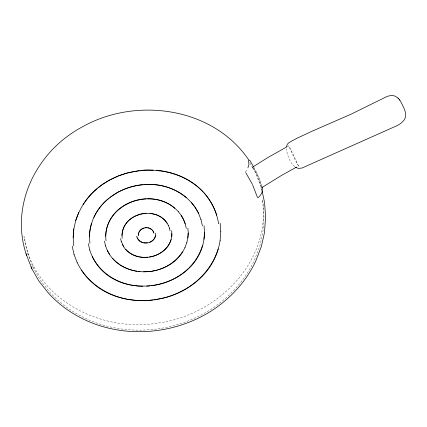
<?xml version="1.0" encoding="UTF-8"?>
<svg xmlns="http://www.w3.org/2000/svg" width="427" height="427" viewBox="0 0 427 427"><rect width="100%" height="100%" fill="white"/><g stroke="black" fill="none" stroke-linecap="round" stroke-linejoin="round"><path stroke-width="0.32" stroke-dasharray="2.13 1.6" d="M261.575 191.269L261.479 188.964M287.115 146.733L288.753 145.885L294.699 158.983L298.516 166.071L296.37 167.181M298.516 166.071L292.57 152.973L288.753 145.885M245.429 172.017L247.377 168.959M294.726 166.792C289.639 162.351 287.414 155.225 286.213 148.729M253.889 168.622C257.55 174.221 260.305 180.568 261.42 187.191M253.622 167.021L257.177 173.314L262.274 186.487M253.248 167.88L255.805 172.385L260.897 185.564L261.457 188.056M249.8 162.788L252.053 166.76M252.688 167.886L255.842 173.453L260.929 186.61M27.611 253.296L33.242 267.862L40.149 280.059L49.884 292.362C63.105 306.837 80.137 317.416 98.653 323.703L99.534 323.97C138.369 336.556 182.665 329.591 215.923 305.972L216.59 305.465C232.48 293.84 245.69 278.596 254.156 260.769L259.808 246.08L262.893 232.341L263.971 216.735L262.968 202.873L262.365 199.537C271.625 261.468 217.22 315.11 158.636 322.956C100.446 333.135 32.986 298.473 23.976 236.414L28.225 254.898M32.633 266.293L33.242 267.862M261.596 188.681L261.879 189.93"/><path stroke-width="0.64" d="M73.812 228.888L73.166 237.348L73.775 245.765M73.188 237.465L73.834 229L75.691 220.519L78.776 212.39M89.467 236.846C89.611 221.768 97.303 207.25 109.179 198.091M105.747 236.227C106.142 203.364 151.297 187.309 174.819 208.269M122.021 235.608C122.207 213.585 155.391 205.099 167.117 223.188M138.3 234.983L138.551 233.057M155.599 235.426L155.583 233.115M171.937 233.59C171.99 258.543 132.648 266.72 122.319 244.223M171.734 236.697L171.745 230.729M188.216 232.971L187.848 237.85L186.786 242.787M187.864 237.962L188.238 233.083L187.885 228.237M204.496 232.352C203.594 292.255 108.357 307.536 89.777 250.094M203.999 239.232L204.512 232.464L204.031 225.739M220.135 240.497L220.77 231.733M91.405 223.652L89.948 230.153L89.446 236.729L89.916 243.273M138.369 234.071L139.341 231.343M155.577 235.314C154.531 244.404 139.57 246.053 136.971 237.102M220.113 240.385C209.838 307.2 106.83 323.783 77.17 262.493M286.277 146.787L287.499 144.096L289.052 142.538L296.68 138.401L311.961 131.27L350.887 114.276L387.369 96.31L391.917 95.28L395.295 96.214L397.937 98.013L399.8 100.115L401.183 102.501C403.595 107.503 407.934 114.324 404.22 119.854C402.181 122.453 399.544 124.599 396.496 125.901L301.937 168.046L298.34 168.377L295.617 167.421M75.712 220.631C79.668 208.243 87.071 196.916 97.212 188.718M155.332 236.403C154.51 239.072 152.338 241.175 149.776 242.216M171.046 239.536C168.142 249.021 159.079 255.64 149.471 257.091M185.003 247.468L186.764 242.669M202.478 245.803C199.825 253.99 195.352 261.618 189.166 267.633M218.192 248.941C210.783 273.136 189.342 291.113 165.334 297.694M247.906 167.816L248.957 164.641L248.514 160.515M93.823 217.455C109.365 183.786 158.316 173.656 186.348 197.632M138.903 232.293C141.3 226.977 149.712 226.016 153.005 230.938M184.987 247.356C171.851 277.694 121.882 281.041 107.268 250.313M83.035 204.757C112.461 156.463 198.464 157.958 216.713 215.267M182.542 251.818C177.781 259.109 170.741 264.772 162.73 268.129M258.298 197.562C261.057 194.909 263.731 191.109 262.386 187.079M139.917 230.559L141.374 229.219L144.134 227.906M188.248 268.588C178.262 278.233 164.907 284.291 151.126 285.77M98.237 187.885L101.829 184.96L109.782 179.959L117.777 176.159M110.193 197.263L117.329 192.492M121.103 207.495C110.662 214.829 104.129 228.402 106.061 240.775M131.009 218.539C124.823 222.873 121.054 231.156 122.202 238.277M121.604 207.09L126.002 204.319L130.753 202.062L135.135 200.578M131.489 218.154L133.592 216.831M261.041 188.072L281.948 175.166L296.37 167.181M286.57 147.016L267.489 157.776L252.282 167.336L252.64 167.299M117.889 192.139L124.551 188.98M134.115 216.5L139.949 214.135M118.348 175.892L127.395 172.828L139.303 170.576M125.138 188.777L130.993 186.796M157.547 269.955L162.18 268.386M131.58 186.599L138.252 185.169M135.765 200.37L140.953 199.254L146.231 198.747M140.568 214.007L146.199 213.169M151.569 271.31L156.965 270.152M164.694 297.832L154.462 299.871M140.574 170.453L146.29 169.903L153.277 170.042M138.86 185.04L142.559 184.683M143.792 184.565C165.537 182.462 188.996 193.25 198.608 213.463M145.143 227.692L147.198 227.612M147.379 242.872L143.68 242.798M147.79 257.251L142.741 257.348L139.437 256.889M150.961 271.369L143.637 271.791M146.68 286.197L149.856 285.893M153.16 299.994L146.018 300.683L136.277 300.485L126.712 299.162M147.55 198.774C158.967 198.587 170.661 203.006 178.299 211.659M142.874 286.197L138.433 286.106L130.95 285.071M249.085 160.109L250.003 160.637L253.622 167.021M156.442 170.181C173.949 171.734 191.2 179.126 203.247 192.129M149.973 213.319L155.439 214.45M135.194 270.98L136.992 271.23M138.193 271.396L139.992 271.647M148.206 227.751L151.734 229.427M138.796 256.723C133.795 255.64 129.135 253.04 125.671 249.256M134.617 270.83L129.989 269.613L125.058 267.644L120.489 265.114M130.352 284.916C114.281 281.633 99.395 271.38 92.216 256.403M126.093 299.001C108.319 295.329 91.714 285.236 81.466 270.088M156.01 214.674C161.374 216.542 166.098 220.449 168.51 225.648M142.501 242.493L139.421 240.78L137.366 238.127M119.971 264.729L116.357 262.055L112.739 258.527M397.937 98.013L398.263 98.381M399.448 99.721L399.8 100.115M248.781 159.992C213.18 107.209 136.08 96.582 82.454 126.819C37.314 150.694 9.906 203.754 26.047 253.761L26.682 255.399M204.143 192.999C211.675 201.587 216.788 212.187 218.555 223.492L218.539 223.374M191.211 202.27L195.32 207.581L198.587 213.351L200.984 219.595M178.278 211.541L181.229 215.443L183.562 219.553L185.249 223.929M152.412 230.084L153.789 232.592M245.749 172.583L252.448 184.411M181.208 215.325C183.781 219.206 185.585 224.159 186.252 228.37M123.825 246.955L121.241 241.431M109.712 254.705L107.289 250.425L105.506 245.765M26.047 253.761L31.763 268.535L38.761 280.897L48.662 293.402C62.059 308.07 79.315 318.788 98.071 325.161L98.995 325.438C138.327 338.184 183.194 331.128 216.873 307.205L217.567 306.677C233.67 294.902 247.057 279.455 255.629 261.388L261.377 246.464L264.505 232.539L265.594 216.708L264.585 202.66L262.157 191.179M252.677 185.008L257.54 197.578M168.489 225.531L169.519 228.258M153.437 231.626L153.966 233.361M74.047 254.428L77.186 262.61M31.144 266.934L31.763 268.535M200.962 219.483L202.393 225.872M169.498 228.146L170.111 230.868M136.992 237.215L136.752 236.142M121.263 241.549L120.606 238.64M105.528 245.877L104.466 241.138M89.798 250.211L88.325 243.636M74.068 254.54L72.184 246.133M220.172 223.241L220.791 231.845M138.343 235.779L138.279 234.871"/></g></svg>
